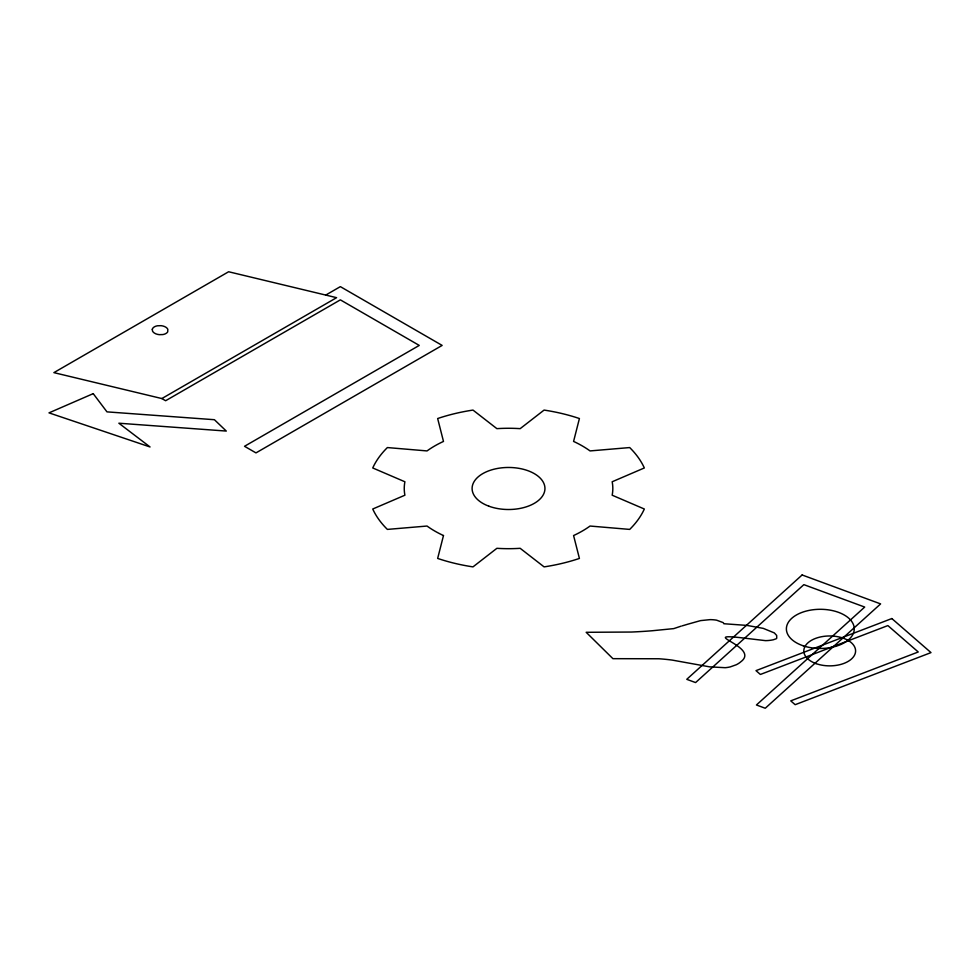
<?xml version="1.0" encoding="UTF-8"?>
<svg xmlns="http://www.w3.org/2000/svg" width="980" height="980" viewBox="0 0 980 980"><rect width="100%" height="100%" fill="white"/><g stroke="black" fill="none" stroke-linecap="round" stroke-linejoin="round"><path stroke-width="1.47" d="M325.74 295.078L340.354 286.638L442.152 345.413L255.976 452.895L244.522 446.292L419.256 345.413L340.354 299.856L165.62 400.734L161.847 398.554L53.888 372.633L228.622 271.754L336.581 297.675L161.847 398.554M681.063 626.171L673.762 628.609L652.092 630.765A319.517 184.473 0 0 1 631.426 632.039L586.175 632.296L612.917 658.67L658.952 658.768A125.367 72.385 0 0 1 672.194 660.091L709.581 666.841L725.188 667.698A20.984 12.115 0 0 0 730.321 666.878L736.25 664.759A24.316 14.039 0 0 0 740.794 661.794C760.137 647.486 701.361 633.815 737.291 637.331A99.066 57.195 0 0 1 742.84 637.956L765.478 640.638A23.385 13.5 0 0 0 773.281 639.781L776.05 638.825A3.712 2.144 0 0 0 776.736 638.201L776.675 635.444L774.323 632.909L763.273 628.376L746.981 625.412L723.877 623.733A6.162 3.553 0 0 0 723.093 622.594L716.637 620.181A23.802 13.745 0 0 0 710.047 619.642L700.577 620.61L687.47 624.297A188.479 108.817 0 0 1 682.154 625.865M152.304 329.354L152.5 331.032A8.538 4.937 0 0 0 159.238 334.658L162.876 334.56A7.264 4.202 0 0 0 167.715 331.828L167.825 329.317A8.538 4.937 0 0 0 161.088 325.679L157.449 325.789A7.264 4.202 0 0 0 152.611 328.521L152.304 329.354M443.487 535.546L437.656 558.429A140.373 81.046 0 0 0 472.985 566.881L496.897 548.31A104.284 60.209 0 0 0 520.172 548.31L544.084 566.881A140.373 81.046 0 0 0 579.413 558.429L573.582 535.546A104.284 60.209 0 0 0 590.046 526.04L629.699 529.408A140.373 81.046 0 0 0 644.326 509.012L612.169 495.206A104.284 60.209 0 0 0 612.169 481.768L644.326 467.962A140.373 81.046 0 0 0 629.699 447.566L590.046 450.923A104.284 60.209 0 0 0 573.582 441.429L579.413 418.534A140.373 81.046 0 0 0 544.084 410.081L520.172 428.652A104.284 60.209 0 0 0 496.897 428.652L472.985 410.081A140.373 81.046 0 0 0 437.656 418.534L443.487 441.429A104.284 60.209 0 0 0 427.023 450.923L387.382 447.566A140.373 81.046 0 0 0 372.743 467.962L404.899 481.768A104.284 60.209 0 0 0 404.899 495.206L372.743 509.012A140.373 81.046 0 0 0 387.382 529.408L427.023 526.04A104.284 60.209 0 0 0 443.487 535.546M802.118 574.966L686.76 679.324L695.58 682.57L803.857 584.644L864.703 607.061L756.425 704.988L765.258 708.246L880.616 603.901L802.118 574.966M93.222 393.642L49 412.862L150.05 446.966L118.862 423.213L226.294 431.065L214.412 419.71L106.979 411.87L93.222 393.642M891.825 618.552L755.984 670.639L760.394 674.461L887.868 625.583L918.248 651.982L790.762 700.859L795.16 704.694L931 652.607L891.825 618.552M488.763 506.146A36.419 21.021 0 0 0 544.904 489.535A36.419 21.021 0 0 0 491.935 469.775A36.419 21.021 0 0 0 488.763 506.146M803.331 645.845A33.933 19.588 0 0 0 854.254 628.903A33.933 19.588 0 0 0 803.38 611.912A33.933 19.588 0 0 0 803.331 645.845M815.96 663.583A25.884 14.945 0 0 0 855.577 651.455A25.884 14.945 0 0 0 817.577 637.711A25.884 14.945 0 0 0 815.96 663.583"/></g></svg>
